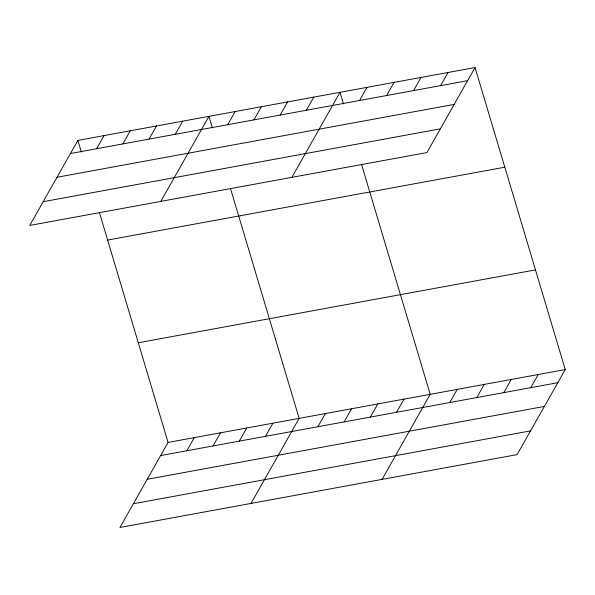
<?xml version="1.0" encoding="UTF-8"?>
<svg xmlns="http://www.w3.org/2000/svg" width="595" height="595" viewBox="0 0 595 595"><rect width="100%" height="100%" fill="white"/><g stroke="black" fill="none" stroke-linecap="round" stroke-linejoin="round"><path stroke-width="0.89" d="M77.863 140.398L29.75 225.438L426.935 152.573L475.048 67.532L77.863 140.398L81.322 151.963M96.643 148.728L104.08 135.586M122.853 143.923L130.29 130.781M149.07 139.111L156.507 125.969M175.287 134.306L182.717 121.164M160.821 201.393L208.934 116.352L212.393 127.918M227.714 124.682L235.151 111.54M253.924 119.878L261.361 106.736M280.141 115.066L287.578 101.924M306.358 110.261L313.788 97.119M291.892 177.347L340.005 92.307L343.464 103.88M359.581 100.496L367.011 87.353M99.387 212.482L168.065 442.427L119.952 527.468L517.137 454.602L565.25 369.562L475.048 67.532M386.586 95.542L394.024 82.4M186.845 450.757L194.282 437.615M413.592 90.589L421.029 77.447M213.055 445.953L220.492 432.81M239.272 441.14L246.709 427.998M440.605 85.628L448.042 72.486M265.489 436.336L272.919 423.194M251.023 503.422L299.136 418.382L230.458 188.437M317.916 426.712L325.353 413.57M344.126 421.907L351.563 408.765M370.343 417.095L377.78 403.953M396.56 412.29L403.99 399.148M382.094 479.377L430.207 394.336L361.529 164.391M449.783 402.525L457.213 389.383M476.788 397.572L484.226 384.43M503.794 392.618L511.231 379.476M530.807 387.657L538.244 374.515M70.426 153.54L467.611 80.675M57.001 177.265L454.186 104.4M43.175 201.712L440.36 128.847M107.628 240.068L504.813 167.202M138.3 342.757L535.485 269.892M168.065 442.427L565.25 369.562M160.628 455.569L557.812 382.704M147.203 479.295L544.388 406.43M133.377 503.742L530.562 430.877"/></g></svg>
